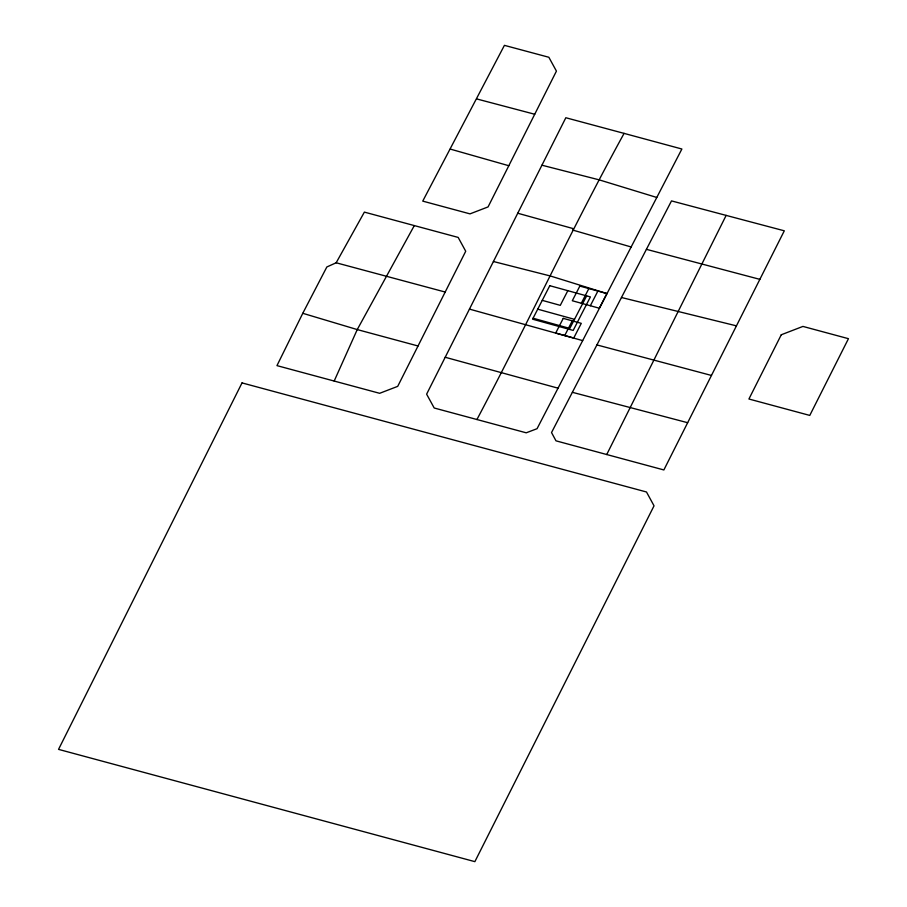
<?xml version="1.0" encoding="UTF-8"?>
<svg xmlns="http://www.w3.org/2000/svg" width="907" height="907" viewBox="0 0 907 907"><rect width="100%" height="100%" fill="white"/><g stroke="black" fill="none" stroke-linecap="round" stroke-linejoin="round"><path stroke-width="1.36" d="M334.184 381.042L357.245 329.581L414.306 225.582M624.084 133.386L565.832 117.74L426.619 394.16L434.204 408.003L526.219 432.809L537.057 428.694L681.883 149.009L624.084 133.386C572.419 227.43 527.103 324.695 476.923 419.544M302.779 313.3L276.964 365.623L379.648 393.309L397.708 386.359L465.722 251.25L458.171 237.419L364.376 212.113L336.168 262.781L326.849 266.964L302.779 313.3L357.245 329.581L418.036 345.986M606.726 454.543L726.144 215.401L784.306 230.809L663.867 469.951L555.991 440.836L551.524 432.56L671.497 200.9L726.144 215.401M534.722 114.248L488.068 206.921L470.007 213.871L422.741 201.116L504.417 45.35L548.848 57.266L556.433 71.109L534.722 114.248L476.776 98.954M567.827 290.682L560.288 305.353L542.25 300.364M564.732 335.522L572.272 320.851M581.319 303.244L588.858 288.573M590.344 305.738L597.883 291.068M586.648 295.886L569.789 328.436L533.078 318.221M621.476 297.507L736.427 325.851M541.944 165.21L599.266 179.881L656.781 197.465M493.408 261.511L550.628 276.057L607.01 293.596M687.653 422.707L572.385 392.312M759.862 279.356L646.419 249.334M711.473 375.453L596.919 344.921M336.168 262.781L445.201 292.043M558.02 388.173L445.212 357.267M517.75 213.236L573.247 228.621M537.726 309.174L574.505 319.343M469.463 309.106L582.668 340.601M450.28 149.088L508.804 165.72M572.51 230.004L631.159 246.976M242.022 382.901L58.547 749.375L474.871 861.65L654.038 505.823L646.487 491.991L242.022 382.901M781.278 334.762L748.921 399.012L809.781 415.417L848.453 338.685L802.933 326.418L781.278 334.762M549.789 285.694L532.579 319.185L573.19 330.42L590.4 296.918L549.789 285.694M563.247 318.357L555.708 333.028L573.746 338.016L581.285 323.346L563.247 318.357M579.845 286.079L572.306 300.75L599.357 308.233L606.896 293.562L579.845 286.079"/></g></svg>
